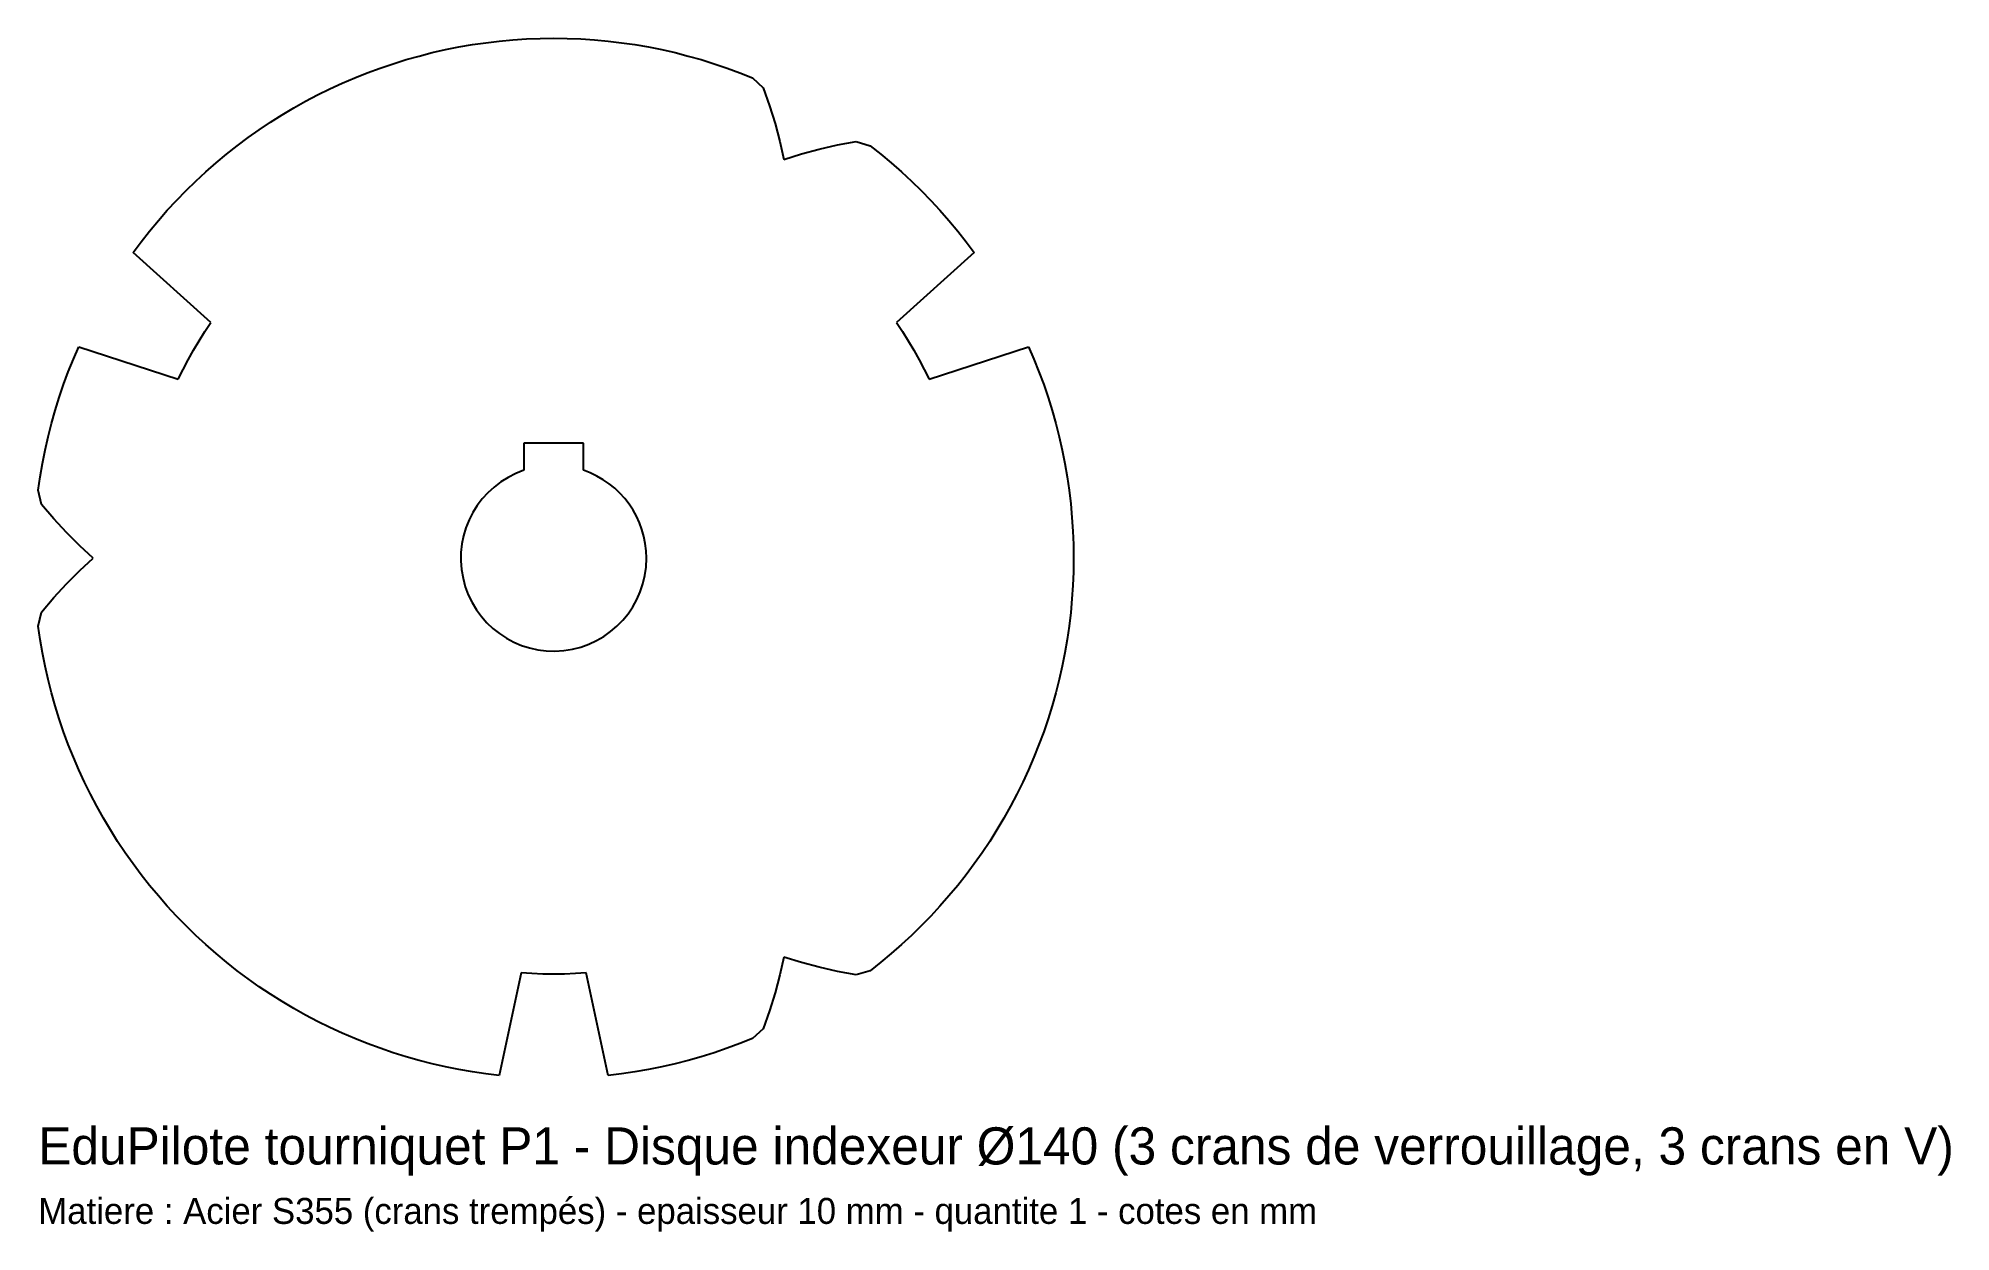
# Model space of a CAD drawing. Header units: millimetres. Extents: x -69 to 188, y -91 to 70.
import ezdxf

# ---------------------------------------------------------------- set-up
doc = ezdxf.new("R2010")
doc.units = ezdxf.units.MM
doc.layers.add('DECOUPE', color=7, linetype='Continuous')
doc.layers.add('TEXTE', color=3, linetype='Continuous')

msp = doc.modelspace()

# ---------------------------------------------------------------- linework, layer by layer
at = {"layer": 'DECOUPE'}
for p, q in [((-9.14, 69.4), (-7.32, 69.62)), ((-7.32, 69.62), (-5.49, 69.78)), ((-5.49, 69.78), (-3.66, 69.9)), ((-3.66, 69.9), (-1.83, 69.98)), ((-1.83, 69.98), (0, 70)), ((0, 70), (1.83, 69.98)), ((1.83, 69.98), (3.66, 69.9)), ((3.66, 69.9), (5.49, 69.78)), ((5.49, 69.78), (7.32, 69.62)), ((7.32, 69.62), (9.14, 69.4)), ((-21.63, 66.57), (-19.88, 67.12)), ((-19.88, 67.12), (-18.12, 67.61)), ((-18.12, 67.61), (-16.34, 68.07)), ((-16.34, 68.07), (-14.55, 68.47)), ((-14.55, 68.47), (-12.76, 68.83)), ((-12.76, 68.83), (-10.95, 69.14)), ((-10.95, 69.14), (-9.14, 69.4)), ((9.14, 69.4), (10.95, 69.14)), ((10.95, 69.14), (12.76, 68.83)), ((12.76, 68.83), (14.55, 68.47)), ((14.55, 68.47), (16.34, 68.07)), ((16.34, 68.07), (18.12, 67.61)), ((18.12, 67.61), (19.88, 67.12)), ((19.88, 67.12), (21.63, 66.57)), ((-28.47, 63.95), (-26.79, 64.67)), ((-26.79, 64.67), (-25.09, 65.35)), ((-25.09, 65.35), (-23.37, 65.98)), ((-23.37, 65.98), (-21.63, 66.57)), ((21.63, 66.57), (23.37, 65.98)), ((23.37, 65.98), (25.09, 65.35)), ((25.09, 65.35), (26.79, 64.67)), ((26.79, 64.67), (28.2, 63.34)), ((-33.4, 61.52), (-31.78, 62.37)), ((-31.78, 62.37), (-30.14, 63.18)), ((-30.14, 63.18), (-28.47, 63.95)), ((28.2, 63.34), (29.06, 60.92)), ((-38.12, 58.71), (-36.57, 59.68)), ((-36.57, 59.68), (-35, 60.62)), ((-35, 60.62), (-33.4, 61.52)), ((29.06, 60.92), (29.81, 58.51)), ((-41.14, 56.63), (-39.65, 57.69)), ((-39.65, 57.69), (-38.12, 58.71)), ((29.81, 58.51), (30.46, 56.1)), ((-45.46, 53.23), (-44.05, 54.4)), ((-44.05, 54.4), (-42.61, 55.53)), ((-42.61, 55.53), (-41.14, 56.63)), ((30.46, 56.1), (31, 53.69)), ((31, 53.69), (33.35, 54.43)), ((33.35, 54.43), (35.76, 55.07)), ((35.76, 55.07), (38.23, 55.63)), ((38.23, 55.63), (40.75, 56.09)), ((40.75, 56.09), (42.61, 55.53)), ((42.61, 55.53), (44.05, 54.4)), ((44.05, 54.4), (45.46, 53.23)), ((-48.18, 50.78), (-46.84, 52.02)), ((-46.84, 52.02), (-45.46, 53.23)), ((45.46, 53.23), (46.84, 52.02)), ((46.84, 52.02), (48.18, 50.78)), ((-50.78, 48.18), (-49.5, 49.5)), ((-49.5, 49.5), (-48.18, 50.78)), ((48.18, 50.78), (49.5, 49.5)), ((49.5, 49.5), (50.78, 48.18)), ((-53.23, 45.46), (-52.02, 46.84)), ((-52.02, 46.84), (-50.78, 48.18)), ((50.78, 48.18), (52.02, 46.84)), ((52.02, 46.84), (53.23, 45.46)), ((-55.53, 42.61), (-54.4, 44.05)), ((-54.4, 44.05), (-53.23, 45.46)), ((53.23, 45.46), (54.4, 44.05)), ((54.4, 44.05), (55.53, 42.61)), ((-56.63, 41.14), (-55.53, 42.61)), ((55.53, 42.61), (56.63, 41.14)), ((-46.15, 31.72), (-56.63, 41.14)), ((56.63, 41.14), (46.15, 31.72)), ((-46.97, 30.5), (-46.15, 31.72)), ((46.15, 31.72), (46.97, 30.5)), ((-64.67, 26.79), (-63.95, 28.47)), ((-63.95, 28.47), (-50.54, 24.11)), ((-48.5, 28), (-47.75, 29.26)), ((-47.75, 29.26), (-46.97, 30.5)), ((46.97, 30.5), (47.75, 29.26)), ((47.75, 29.26), (48.5, 28)), ((50.54, 24.11), (63.95, 28.47)), ((63.95, 28.47), (64.67, 26.79)), ((-65.35, 25.09), (-64.67, 26.79)), ((-49.9, 25.42), (-49.21, 26.72)), ((-49.21, 26.72), (-48.5, 28)), ((48.5, 28), (49.21, 26.72)), ((49.21, 26.72), (49.9, 25.42)), ((64.67, 26.79), (65.35, 25.09)), ((-66.57, 21.63), (-65.98, 23.37)), ((-65.98, 23.37), (-65.35, 25.09)), ((-50.54, 24.11), (-49.9, 25.42)), ((49.9, 25.42), (50.54, 24.11)), ((65.35, 25.09), (65.98, 23.37)), ((65.98, 23.37), (66.57, 21.63)), ((-67.12, 19.88), (-66.57, 21.63)), ((66.57, 21.63), (67.12, 19.88)), ((-68.07, 16.34), (-67.61, 18.12)), ((-67.61, 18.12), (-67.12, 19.88)), ((67.12, 19.88), (67.61, 18.12)), ((67.61, 18.12), (68.07, 16.34)), ((-68.47, 14.55), (-68.07, 16.34)), ((4, 15.5), (-4, 15.5)), ((-4, 15.5), (-4, 11.84)), ((4, 11.84), (4, 15.5)), ((68.07, 16.34), (68.47, 14.55)), ((-68.83, 12.76), (-68.47, 14.55)), ((68.47, 14.55), (68.83, 12.76)), ((-69.4, 9.14), (-69.14, 10.95)), ((-69.14, 10.95), (-68.83, 12.76)), ((68.83, 12.76), (69.14, 10.95)), ((69.14, 10.95), (69.4, 9.14)), ((-68.95, 7.25), (-69.4, 9.14)), ((69.4, 9.14), (69.62, 7.32)), ((-67.29, 5.3), (-68.95, 7.25)), ((-65.58, 3.44), (-67.29, 5.3)), ((69.62, 7.32), (69.78, 5.49)), ((69.78, 5.49), (69.9, 3.66)), ((-63.81, 1.67), (-65.58, 3.44)), ((69.9, 3.66), (69.98, 1.83)), ((-62, 0), (-63.81, 1.67)), ((-63.81, -1.67), (-62, 0)), ((69.98, 1.83), (70, 0)), ((70, 0), (69.98, -1.83)), ((-65.58, -3.44), (-63.81, -1.67)), ((69.98, -1.83), (69.9, -3.66)), ((-67.29, -5.3), (-65.58, -3.44)), ((69.9, -3.66), (69.78, -5.49)), ((-69.4, -9.14), (-68.95, -7.25)), ((-68.95, -7.25), (-67.29, -5.3)), ((69.62, -7.32), (69.4, -9.14)), ((69.78, -5.49), (69.62, -7.32)), ((-69.14, -10.95), (-69.4, -9.14)), ((69.4, -9.14), (69.14, -10.95)), ((-68.83, -12.76), (-69.14, -10.95)), ((-68.47, -14.55), (-68.83, -12.76)), ((68.83, -12.76), (68.47, -14.55)), ((69.14, -10.95), (68.83, -12.76)), ((-68.07, -16.34), (-68.47, -14.55)), ((68.47, -14.55), (68.07, -16.34)), ((-67.61, -18.12), (-68.07, -16.34)), ((68.07, -16.34), (67.61, -18.12)), ((-67.12, -19.88), (-67.61, -18.12)), ((-66.57, -21.63), (-67.12, -19.88)), ((67.12, -19.88), (66.57, -21.63)), ((67.61, -18.12), (67.12, -19.88)), ((-65.98, -23.37), (-66.57, -21.63)), ((66.57, -21.63), (65.98, -23.37)), ((-65.35, -25.09), (-65.98, -23.37)), ((-64.67, -26.79), (-65.35, -25.09)), ((65.35, -25.09), (64.67, -26.79)), ((65.98, -23.37), (65.35, -25.09)), ((-63.95, -28.47), (-64.67, -26.79)), ((64.67, -26.79), (63.95, -28.47)), ((-63.18, -30.14), (-63.95, -28.47)), ((-62.37, -31.78), (-63.18, -30.14)), ((63.18, -30.14), (62.37, -31.78)), ((63.95, -28.47), (63.18, -30.14)), ((-61.52, -33.4), (-62.37, -31.78)), ((-60.62, -35), (-61.52, -33.4)), ((61.52, -33.4), (60.62, -35)), ((62.37, -31.78), (61.52, -33.4)), ((-59.68, -36.57), (-60.62, -35)), ((60.62, -35), (59.68, -36.57)), ((-58.71, -38.12), (-59.68, -36.57)), ((-57.69, -39.65), (-58.71, -38.12)), ((58.71, -38.12), (57.69, -39.65)), ((59.68, -36.57), (58.71, -38.12)), ((-56.63, -41.14), (-57.69, -39.65)), ((-55.53, -42.61), (-56.63, -41.14)), ((56.63, -41.14), (55.53, -42.61)), ((57.69, -39.65), (56.63, -41.14)), ((-54.4, -44.05), (-55.53, -42.61)), ((55.53, -42.61), (54.4, -44.05)), ((-53.23, -45.46), (-54.4, -44.05)), ((-52.02, -46.84), (-53.23, -45.46)), ((53.23, -45.46), (52.02, -46.84)), ((54.4, -44.05), (53.23, -45.46)), ((-50.78, -48.18), (-52.02, -46.84)), ((-49.5, -49.5), (-50.78, -48.18)), ((50.78, -48.18), (49.5, -49.5)), ((52.02, -46.84), (50.78, -48.18)), ((-48.18, -50.78), (-49.5, -49.5)), ((-46.84, -52.02), (-48.18, -50.78)), ((48.18, -50.78), (46.84, -52.02)), ((49.5, -49.5), (48.18, -50.78)), ((-45.46, -53.23), (-46.84, -52.02)), ((-44.05, -54.4), (-45.46, -53.23)), ((31, -53.69), (30.46, -56.1)), ((33.35, -54.43), (31, -53.69)), ((45.46, -53.23), (44.05, -54.4)), ((46.84, -52.02), (45.46, -53.23)), ((-42.61, -55.53), (-44.05, -54.4)), ((-41.14, -56.63), (-42.61, -55.53)), ((-39.65, -57.69), (-41.14, -56.63)), ((-4.39, -55.83), (-7.32, -69.62)), ((-2.93, -55.92), (-4.39, -55.83)), ((-1.47, -55.98), (-2.93, -55.92)), ((0, -56), (-1.47, -55.98)), ((1.47, -55.98), (0, -56)), ((2.93, -55.92), (1.47, -55.98)), ((4.39, -55.83), (2.93, -55.92)), ((7.32, -69.62), (4.39, -55.83)), ((30.46, -56.1), (29.81, -58.51)), ((35.76, -55.07), (33.35, -54.43)), ((38.23, -55.63), (35.76, -55.07)), ((40.75, -56.09), (38.23, -55.63)), ((42.61, -55.53), (40.75, -56.09)), ((44.05, -54.4), (42.61, -55.53)), ((-38.12, -58.71), (-39.65, -57.69)), ((-36.57, -59.68), (-38.12, -58.71)), ((29.81, -58.51), (29.06, -60.92)), ((-35, -60.62), (-36.57, -59.68)), ((-33.4, -61.52), (-35, -60.62)), ((-31.78, -62.37), (-33.4, -61.52)), ((29.06, -60.92), (28.2, -63.34)), ((-30.14, -63.18), (-31.78, -62.37)), ((-28.47, -63.95), (-30.14, -63.18)), ((-26.79, -64.67), (-28.47, -63.95)), ((28.2, -63.34), (26.79, -64.67)), ((-25.09, -65.35), (-26.79, -64.67)), ((-23.37, -65.98), (-25.09, -65.35)), ((-21.63, -66.57), (-23.37, -65.98)), ((-19.88, -67.12), (-21.63, -66.57)), ((21.63, -66.57), (19.88, -67.12)), ((23.37, -65.98), (21.63, -66.57)), ((25.09, -65.35), (23.37, -65.98)), ((26.79, -64.67), (25.09, -65.35)), ((-18.12, -67.61), (-19.88, -67.12)), ((-16.34, -68.07), (-18.12, -67.61)), ((-14.55, -68.47), (-16.34, -68.07)), ((-12.76, -68.83), (-14.55, -68.47)), ((-10.95, -69.14), (-12.76, -68.83)), ((-9.14, -69.4), (-10.95, -69.14)), ((-7.32, -69.62), (-9.14, -69.4)), ((9.14, -69.4), (7.32, -69.62)), ((10.95, -69.14), (9.14, -69.4)), ((12.76, -68.83), (10.95, -69.14)), ((14.55, -68.47), (12.76, -68.83)), ((16.34, -68.07), (14.55, -68.47)), ((18.12, -67.61), (16.34, -68.07)), ((19.88, -67.12), (18.12, -67.61))]:
    msp.add_line(p, q, dxfattribs=at)
for start, end in [(108.6629, 360), (0, 71.3371)]:
    msp.add_arc((0, 0), 12.5, start, end, dxfattribs=at)

# ---------------------------------------------------------------- texts
at = {"layer": 'TEXTE'}
for s, height, p in [('EduPilote tourniquet P1 - Disque indexeur Ø140 (3 crans de verrouillage, 3 crans en V)', 5, (-69.4, -81.62)), ('Matiere : Acier S355 (crans trempés) - epaisseur 10 mm - quantite 1 - cotes en mm', 3.5, (-69.4, -89.62))]:
    msp.add_text(s, height=height, dxfattribs=at).set_placement(p)

doc.saveas('drawing.dxf')
